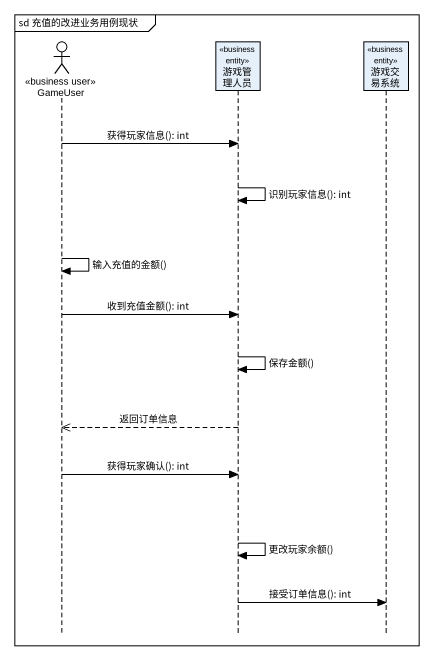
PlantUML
@startuml
mainframe sd 充值的改进业务用例现状
hide footbox
actor GameUser <<business user>>
participant 游戏管理人员 <<business entity>>
participant 游戏交易系统 <<business entity>>

GameUser -> 游戏管理人员 : 获得玩家信息(): int
游戏管理人员 -> 游戏管理人员 : 识别玩家信息(): int
GameUser -> GameUser : 输入充值的金额()
GameUser -> 游戏管理人员 : 收到充值金额(): int
游戏管理人员 -> 游戏管理人员 : 保存金额()
游戏管理人员 -->> GameUser : 返回订单信息
GameUser -> 游戏管理人员 : 获得玩家确认(): int
游戏管理人员 -> 游戏管理人员 : 更改玩家余额()
游戏管理人员 -> 游戏交易系统 : 接受订单信息(): int
@enduml
